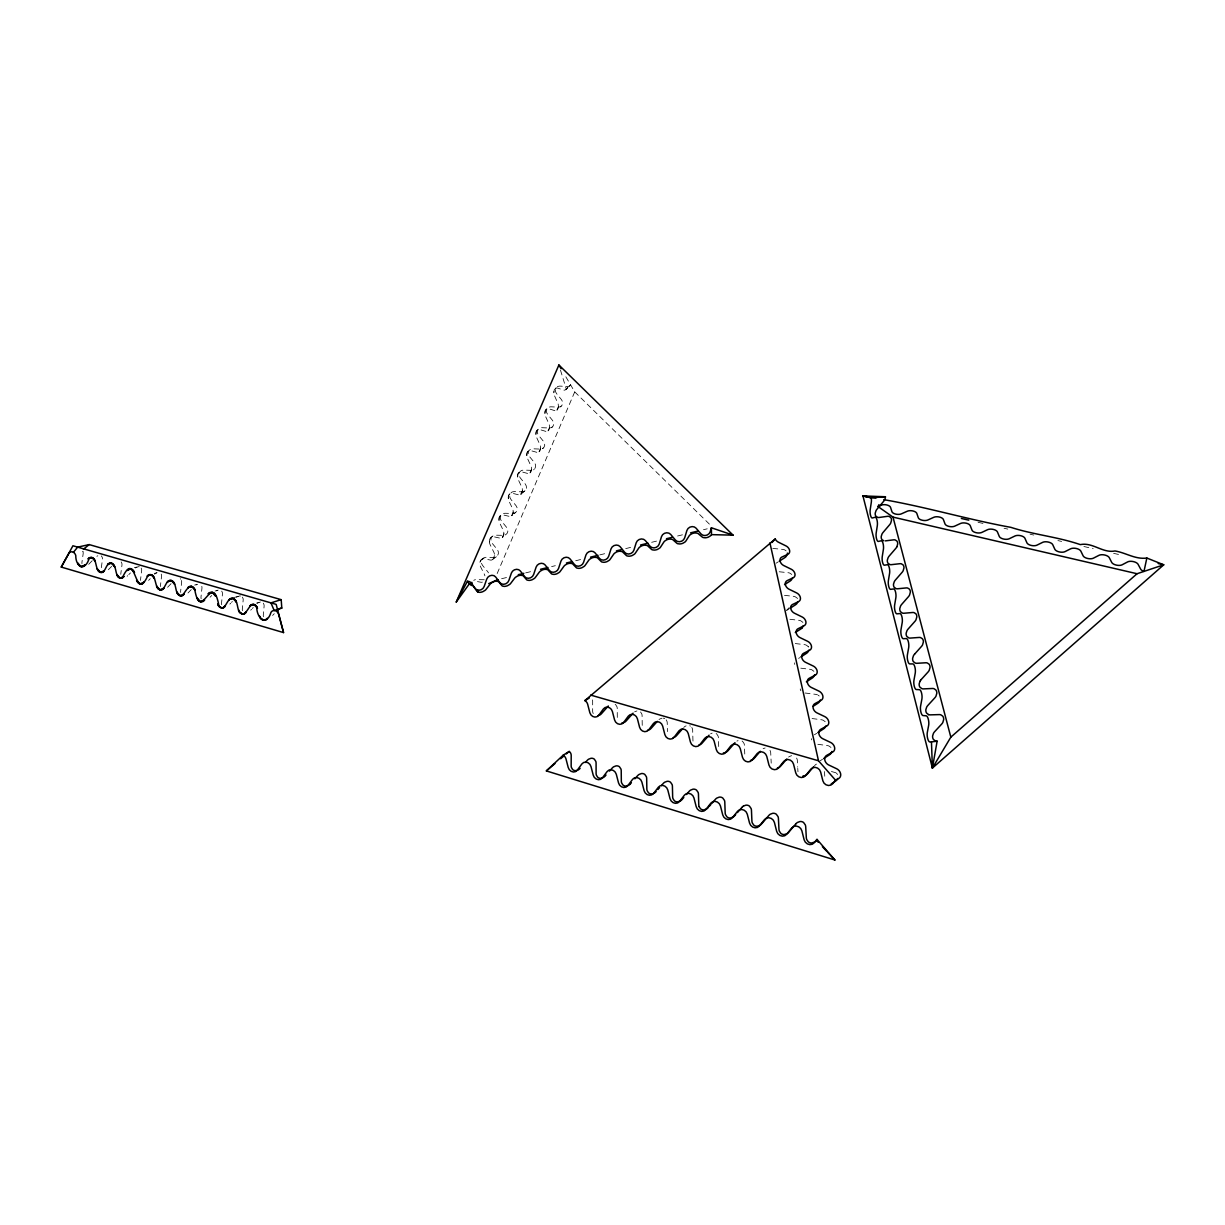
<?xml version="1.0" encoding="UTF-8"?>
<svg xmlns="http://www.w3.org/2000/svg" width="1225" height="1225" viewBox="0 0 1225 1225"><rect width="100%" height="100%" fill="white"/><g stroke="black" fill="none" stroke-linecap="round" stroke-linejoin="round"><path stroke-width="0.75" stroke-dasharray="5 3.75" d="M496.355 556.747L493.323 558.952A4.242 2.818 -84.2 0 0 494.487 555.951L494.349 553.715A6.401 4.272 -84.2 0 0 493.782 552.092L490.123 544.666A6.401 4.257 -84.7 0 1 489.556 543.043L489.877 538.954L492.389 536.274M489.403 541.94L489.464 540.409A4.242 2.833 -84.7 0 1 490.812 537.545L492.282 536.718A6.401 4.257 -84.6 0 1 493.553 536.718L499.8 538.097A6.37 4.226 -85 0 0 501.056 538.081L502.725 537.04A4.211 2.802 -84.9 0 0 503.888 534.069L503.751 531.834A6.37 4.226 -84.9 0 0 503.184 530.211L499.57 522.753A6.37 4.211 -85.4 0 1 499.019 521.115L499.325 517.057L501.837 514.347M498.866 520.013L498.927 518.497A4.226 2.802 -85.3 0 1 500.259 515.664L501.714 514.868A6.37 4.226 -85.3 0 1 502.97 514.883L509.156 516.337A6.339 4.18 -85.6 0 0 510.396 516.353L512.035 515.327A4.196 2.772 -85.6 0 0 513.183 512.387L513.061 510.151A6.339 4.18 -85.5 0 0 512.509 508.528L508.926 501.04A6.339 4.18 -86 0 1 508.375 499.402L508.697 495.359L511.208 492.634M508.222 498.315L508.283 496.799A4.196 2.772 -86 0 1 509.615 493.997L511.055 493.216A6.339 4.18 -85.9 0 1 512.295 493.246L518.405 494.793A6.309 4.134 -86.2 0 0 519.63 494.823L521.268 493.828A4.18 2.741 -86.2 0 0 522.401 490.903L522.279 488.683A6.324 4.15 -86.2 0 0 521.728 487.045L518.206 479.542A6.309 4.134 -86.6 0 1 517.654 477.903L517.961 473.876L520.487 471.104M517.501 476.816L517.562 475.3A4.18 2.741 -86.6 0 1 518.879 472.528L520.303 471.778A6.309 4.134 -86.6 0 1 521.528 471.824L527.577 473.432A6.293 4.104 -86.9 0 0 528.787 473.493L530.41 472.513A4.165 2.71 -86.8 0 0 531.528 469.619L531.405 467.399A6.293 4.104 -86.8 0 0 530.869 465.776L527.378 458.242A6.293 4.088 -87.2 0 1 526.842 456.603L527.148 452.592L529.69 449.805M526.689 455.516L526.765 454A4.165 2.71 -87.2 0 1 528.052 451.259L529.46 450.524A6.293 4.104 -87.2 0 1 530.67 450.601L536.657 452.285A6.263 4.058 -87.4 0 0 537.867 452.362L539.459 451.413A4.15 2.68 -87.4 0 0 540.577 448.549L540.455 446.329A6.263 4.058 -87.4 0 0 539.919 444.706L536.473 437.141A6.263 4.058 -87.8 0 1 535.938 435.503L536.259 431.506L538.801 428.689M535.8 434.416L535.861 432.9A4.15 2.695 -87.8 0 1 537.147 430.189L538.541 429.485A6.263 4.058 -87.7 0 1 539.735 429.562L545.661 431.338A6.232 4.012 -88 0 0 546.855 431.43L548.433 430.511A4.134 2.664 -87.9 0 0 549.535 427.663L549.413 425.458A6.248 4.027 -87.9 0 0 548.892 423.819L545.493 416.24A6.232 4.012 -88.3 0 1 544.957 414.601L545.278 410.62L547.82 407.772M544.819 413.499L544.88 412.013A4.134 2.664 -88.3 0 1 546.151 409.318L547.529 408.629A6.248 4.012 -88.3 0 1 548.723 408.737L554.573 410.589A6.217 3.981 -88.5 0 0 555.752 410.681L557.314 409.793A4.119 2.634 -88.5 0 0 558.416 406.976L558.294 404.771A6.217 3.981 -88.5 0 0 557.773 403.132L554.42 395.522A6.217 3.966 -88.9 0 1 553.899 393.883L554.205 389.917L556.763 387.039M494.517 555.568L492.879 559.396M503.904 533.687L502.281 537.469L505.818 534.667M513.214 512.004L511.606 515.756L515.189 512.816M522.432 490.521L520.839 494.242L524.468 491.164L520.839 494.242M531.558 469.252L529.981 472.927L534.192 469.313M540.608 448.166L539.031 451.811L543.288 448.074M549.566 427.295L548.019 430.894L552.307 427.035M558.447 406.593L556.9 410.176L561.234 406.195M101.323 567.68L102.456 559.457A6.186 4.823 -42.5 0 0 102.425 557.88L101.69 556.303A4.104 3.2 -42.5 0 0 101.262 555.92M497.182 573.53L574.724 391.877L564.771 374.988M272.608 615.44L274.262 613.694M250.712 610.173L251.538 609.3M252.381 608.442L253.208 607.569M229.871 604.093L230.698 603.236M231.525 602.363L232.352 601.506M210.072 597.218L211.711 595.503M188.007 592.977L191.299 589.562M171.071 583.682L167.794 587.081A6.293 5.007 -42.2 0 1 166.952 587.832M148.608 580.39L150.246 578.705M128.793 574.617L130.432 572.948M108.367 569.732L111.628 566.394M92.197 560.744L88.95 564.067A6.186 4.793 -42.7 0 1 87.526 565.23L87.205 565.414M786.634 610.203L789.114 607.692M567.726 387.697L566.057 389.336L570.636 384.956A4.931 4.41 47.8 0 1 567.144 386.488L559.718 386.089A4.946 4.425 47.8 0 0 556.502 393.547L561.494 399.672A4.946 4.441 48.1 0 1 558.278 407.159L550.791 406.792A4.961 4.471 48.1 0 0 547.56 414.31L552.567 420.466A4.977 4.487 48.5 0 1 549.321 428.03L541.787 427.678A4.977 4.517 48.5 0 0 538.525 435.288L543.563 441.459A4.992 4.532 48.9 0 1 540.286 449.1L532.707 448.779A5.007 4.563 48.9 0 0 529.399 456.45L534.468 462.652A5.007 4.578 49.4 0 1 531.16 470.354L523.534 470.063A5.022 4.594 49.4 0 0 520.196 477.811L525.28 484.043A5.038 4.624 49.9 0 1 521.942 491.822L514.27 491.562A5.053 4.64 50 0 0 510.902 499.387L516.016 505.634A5.053 4.67 50.5 0 1 512.647 513.489L504.93 513.26A5.068 4.686 50.6 0 0 501.53 521.161L506.66 527.439A5.084 4.716 51.2 0 1 503.261 535.371L495.482 535.172A5.099 4.732 51.3 0 0 492.052 543.15L497.228 549.443A5.099 4.762 52 0 1 493.782 557.452L485.958 557.298A5.114 4.793 52.2 0 0 482.497 565.337L487.688 571.662A5.13 4.808 53 0 1 488.438 572.856M569.181 386.334L570.314 385.324M523.366 492.037L525.004 490.766M482.834 558.416L481.287 559.641A4.257 2.848 -84 0 0 479.909 562.52L480.016 565.169A6.431 4.303 -84 0 0 480.598 566.792L484.304 574.188A6.431 4.303 -83.5 0 1 484.87 575.811M514.117 513.612L515.725 512.402M820.229 760.756L822.48 759.301M798.608 658.392L799.711 657.687M814.411 734.77L816.662 733.331M786.649 610.448L788.808 609.07M776.099 563.209L778.227 561.846M492.634 559.565L491.638 560.024A6.401 4.257 -84.3 0 1 490.368 560.055L484.043 558.768A6.431 4.303 -83.9 0 0 482.757 558.784L480.491 560.728L479.863 564.067M710.622 733.821L712.138 733.101M816.463 764.109L816.095 764.323A7.212 6.814 -11 0 0 814.518 765.717M634.627 711.832L636.908 710.944M96.867 556.272L97.832 555.782M196.031 584.968L197.363 584.325M216.458 590.879L217.453 590.358M736.899 741.094L738.062 740.604M763.114 748.689L765.12 747.985M139.252 566.762A4.134 3.262 -42.3 0 0 138.272 566.716L135.944 567.573A6.248 4.931 -42.3 0 0 135.332 568.002M157.091 572.688L155.774 573.315A6.263 4.992 -42.2 0 0 154.595 574.234M240.544 596.008A4.226 3.445 -41.4 0 0 239.518 595.962L237.114 596.851A6.37 5.206 -41.5 0 0 236.486 597.279M260.389 602.011L257.97 602.884A6.401 5.268 -41.3 0 0 257.357 603.328M686.107 725.843L685.005 726.41A6.967 6.477 -26.6 0 0 683.734 727.451M136.909 567.083L134.367 567.65M156.739 572.81L154.243 573.407M197.011 584.447L194.591 585.075M238.109 596.33L232.306 598.045M258.965 602.363L256.469 603.129M482.39 582.105L482.129 582.181A6.431 4.303 -83.6 0 1 480.843 582.227L474.442 581.033M215.079 591.017L218.157 590.128M501.607 578.721L507.165 577.373M525.678 572.871L531.237 571.524M551.618 566.578L555.323 565.69M575.704 560.744L581.263 559.381M599.791 554.894L607.187 553.087M625.715 548.601L633.126 546.794M651.654 542.308L657.212 540.945M677.593 535.999L683.152 534.651M703.518 529.705L707.223 528.817M661.975 718.187L659.678 719.075A6.937 6.401 -28.6 0 0 659.004 719.565M791.641 755.657L789.268 756.575A7.151 6.753 -14.9 0 0 788.594 757.065M484.227 579.747L476.341 579.624A5.145 4.839 53.2 0 0 473.738 580.359M772.791 548.402L782.714 549.397A6.783 6.018 -16.1 0 1 784.612 549.857L786.465 551.128M779.222 571.769L787.981 572.688A6.829 6.094 -15.7 0 1 789.895 573.162L791.763 574.448M784.505 595.35L793.341 596.315A6.875 6.186 -15.3 0 1 795.255 596.789L797.153 598.106A4.578 4.119 -15.2 0 1 797.597 598.719M789.865 619.283L798.761 620.279A6.937 6.278 -14.8 0 1 800.706 620.784L802.605 622.116A4.609 4.18 -14.7 0 1 803.232 623.066M795.285 643.554L804.258 644.61A6.982 6.37 -14.2 0 1 806.218 645.116L808.148 646.478M800.798 668.176L809.847 669.279A7.028 6.462 -13.6 0 1 811.823 669.799L813.768 671.193A4.686 4.303 -13.5 0 1 814.395 672.173M805.085 693.013L815.513 694.33A7.09 6.569 -12.8 0 1 817.519 694.851M812.068 718.539L821.271 719.733A7.136 6.661 -11.8 0 1 823.277 720.285L825.252 721.739M817.825 744.295L827.105 745.535A7.197 6.768 -10.6 0 1 829.141 746.102L831.132 747.572M831.423 771.505L836.001 772.822M978.071 522.294L985.497 523.994M1004.071 528.251L1007.777 529.093M1030.057 534.192L1033.777 535.049M1057.91 540.577L1061.631 541.419M1083.911 546.518L1093.19 548.647M1113.617 553.332L1121.043 555.032M818.239 695.233L819.203 695.984M836.507 773.22L837.563 774.491M574.724 391.877L710.178 524.897M640.568 712.001L641.778 713.899A6.891 6.324 -30.5 0 1 642.099 715.768L642.237 725.491A6.921 6.37 -29.9 0 0 642.543 727.374M121.168 561.923L121.918 563.531A6.217 4.869 -42.4 0 1 121.949 565.108L120.862 573.392A6.232 4.915 -42.5 0 0 120.816 574.357M263.329 603.19L263.988 604.629A6.401 5.268 -41.3 0 1 264.095 606.283L263.314 614.965A6.431 5.298 -41.3 0 0 263.406 616.634L263.498 616.956M242.412 597.142L243.071 598.566A6.37 5.206 -41.5 0 1 243.163 600.219L242.336 608.84A6.401 5.252 -41.5 0 0 242.427 610.509L242.611 611.122M666.186 719.825L666.905 721.173A6.921 6.385 -28.8 0 1 667.242 723.056L667.426 731.616M221.725 591.154L222.368 592.578A6.355 5.145 -41.7 0 1 222.445 594.232L221.572 602.777A6.37 5.191 -41.7 0 0 221.648 604.43L221.725 604.737M691.819 727.482L692.324 728.523A6.967 6.462 -26.8 0 1 692.676 730.422L692.937 740.283A6.998 6.523 -25.8 0 0 693.013 741.064M141.181 568.094L141.61 569.227A6.248 4.931 -42.3 0 1 141.641 570.819L140.599 579.149A6.263 4.961 -42.4 0 0 140.584 580.436M796.587 758.061L796.939 758.78A7.151 6.738 -15.3 0 1 797.353 760.756L797.689 767.095M769.989 750.374L770.326 751.093A7.105 6.676 -18.7 0 1 770.724 753.038L771.214 763.129M593.222 713.562L592.946 712.873A6.845 6.232 -32.9 0 1 592.655 711.021L592.655 701.45A6.814 6.171 -33.3 0 0 592.364 699.613L592.242 699.261A5.114 4.64 -33.2 0 0 591.644 698.235M161.21 574.096L161.486 574.969A6.263 4.977 -42.2 0 1 161.532 576.577L160.536 584.968A6.293 5.022 -42.2 0 0 160.582 586.576M560.483 370.164L566.287 389.06A4.655 2.955 -89 0 1 564.817 390.071L564.572 390.132A6.202 3.935 -89 0 1 563.408 390.009L557.62 388.095A6.217 3.981 -88.8 0 0 556.441 387.973L555.078 388.647A4.119 2.634 -88.9 0 0 553.822 391.296L553.761 392.796M82.978 551.725L83.132 552.307A6.171 4.762 -42.6 0 1 83.147 553.868L81.983 562.03A6.186 4.808 -42.7 0 0 81.983 563.607M201.788 586.346L201.865 586.653A6.324 5.084 -41.9 0 1 201.941 588.291L201.023 596.774A6.339 5.13 -41.9 0 0 201.084 598.428L201.16 598.734M181.499 580.482L181.576 580.788A6.293 5.038 -42 0 1 181.637 582.396L180.672 590.848A6.324 5.068 -42.1 0 0 180.733 592.471M824.471 771.566L824.762 776.221M797.766 768.381L797.904 770.923A7.197 6.799 -13.1 0 0 797.996 771.735M615.164 704.36A4.563 4.165 -31.8 0 1 615.746 704.819L616.941 706.718A6.845 6.248 -32 0 1 617.232 708.571L617.308 718.218A6.875 6.309 -31.5 0 0 617.492 719.718M663.184 718.141A4.609 4.257 -28.6 0 1 664.731 718.585M689.736 725.751A4.64 4.303 -26.6 0 1 690.441 726.119M716.12 733.53A4.67 4.349 -24.2 0 1 716.747 734.005L718.034 735.965A7.013 6.538 -24.5 0 1 718.386 737.879L718.738 747.817A7.044 6.584 -23.2 0 0 718.799 748.597M742.09 741.033A4.701 4.395 -21.5 0 1 742.718 741.508L744.034 743.483A7.059 6.6 -21.8 0 1 744.402 745.413L744.815 755.427A7.09 6.661 -20.3 0 0 744.968 756.606M811.547 739.885A4.762 4.456 -12.1 0 1 811.578 738.675M800.92 690.762A4.686 4.333 -13.9 0 1 800.231 688.94M794.749 664.409A4.655 4.272 -14.5 0 1 794.719 662.863M808.148 646.478A4.64 4.242 -14.1 0 1 808.592 647.091M180.32 578.751A4.165 3.338 -42 0 1 180.764 579.149M127.706 575.719A6.232 4.9 -42.5 0 1 127.14 576.209M82.795 551.296A4.563 3.537 -42.6 0 1 82.978 551.725"/><path stroke-width="1.5" d="M883.807 499.647C926.452 507.073 968.133 519.584 1010.916 527.362C1033.67 534.743 1057.497 536.764 1080.327 544.62C1092.685 542.001 1102.668 553.424 1114.995 550.974C1125.852 552.705 1135.407 559.657 1146.845 558.033L1163.75 564.802L932.393 768.09L937.125 741.263A7.304 5.865 -77.5 0 1 935.395 740.972L933.419 739.425A4.839 3.874 -77.7 0 1 932.638 735.842L933.435 733.377A7.319 5.865 -77.7 0 1 934.644 731.677L941.627 724.128A7.289 5.834 -76.7 0 0 942.837 722.428L943.679 719.504A4.839 3.874 -76.7 0 0 942.622 716.058L940.861 714.849A7.304 5.849 -76.8 0 0 939.146 714.604L930.296 714.864A7.243 5.773 -76.1 0 1 928.596 714.619M1146.845 558.033L1143.982 571.417A6.002 2.818 10.7 0 1 1140.628 569.074L1138.086 564.312A5.972 2.802 10.5 0 0 1133.462 561.617A5.972 2.802 10.5 0 0 1127.643 561.907L1122.115 564.802A5.941 2.802 10.3 0 1 1116.297 565.093A5.941 2.802 10.3 0 1 1111.703 562.397L1109.299 557.697A5.911 2.787 10 0 0 1104.766 555.032A5.911 2.787 10 0 0 1098.978 555.323L1093.404 558.171A5.88 2.787 9.8 0 1 1087.601 558.462A5.88 2.787 9.8 0 1 1083.114 555.798L1080.848 551.143A5.849 2.756 9.6 0 0 1076.408 548.509A5.849 2.756 9.6 0 0 1070.65 548.8L1065.03 551.618A5.819 2.756 9.3 0 1 1059.257 551.908A5.819 2.756 9.3 0 1 1054.848 549.275L1052.734 544.681A5.788 2.741 9.1 0 0 1048.386 542.078A5.788 2.741 9.1 0 0 1042.643 542.353L1036.978 545.14A5.773 2.741 8.9 0 1 1031.22 545.431A5.773 2.741 8.9 0 1 1026.918 542.813L1024.927 538.28A5.742 2.726 8.6 0 0 1020.67 535.708A5.742 2.726 8.6 0 0 1014.958 535.999L1009.247 538.74A5.712 2.726 8.4 0 1 1003.52 539.015A5.712 2.726 8.4 0 1 999.294 536.443L997.441 531.956A5.681 2.695 8.2 0 0 993.276 529.414A5.681 2.695 8.2 0 0 987.58 529.69L981.822 532.416A5.666 2.695 7.9 0 1 976.126 532.691A5.666 2.695 7.9 0 1 971.992 530.134L970.261 525.709A5.635 2.68 7.7 0 0 966.188 523.197A5.635 2.68 7.7 0 0 960.522 523.473L954.719 526.153A5.62 2.68 7.5 0 1 949.038 526.428A5.62 2.68 7.5 0 1 945.011 523.902L943.388 519.538A5.589 2.664 7.2 0 0 939.407 517.042A5.589 2.664 7.2 0 0 933.756 517.317L927.922 519.967A5.558 2.649 7 0 1 922.257 520.242A5.558 2.649 7 0 1 918.306 517.746L916.821 513.413A5.528 2.634 6.8 0 0 912.916 510.963A5.528 2.634 6.8 0 0 907.296 511.223L901.416 513.842A5.513 2.634 6.5 0 1 895.781 514.117A5.513 2.634 6.5 0 1 891.923 511.652L890.544 507.38A5.497 2.618 6.3 0 0 886.732 504.945A5.497 2.618 6.3 0 0 881.127 505.205L878.034 506.568L893.01 517.118L1137.06 573.729L1163.75 564.802L1158.176 563.531M456.251 602.057L558.891 365.004L733.086 535.157L711.388 527.776L710.24 531.665A5.283 4.64 -20.8 0 1 700.991 533.916L696.122 528.22A5.268 4.624 -21.6 0 0 686.919 530.456L684.668 537.867A5.268 4.624 -22.4 0 1 675.465 540.103L670.672 534.406A5.252 4.609 -23.1 0 0 661.5 536.627L659.234 544.038A5.252 4.609 -23.9 0 1 650.062 546.258L645.33 540.562A5.237 4.578 -24.7 0 0 636.204 542.782L633.892 550.178A5.237 4.578 -25.5 0 1 624.765 552.398L620.11 546.687A5.222 4.563 -26.2 0 0 611.015 548.892L608.672 556.288A5.222 4.563 -27 0 1 599.576 558.493L594.998 552.797A5.222 4.548 -27.7 0 0 585.948 554.986L583.559 562.382A5.206 4.548 -28.5 0 1 574.51 564.572L569.993 558.876A5.206 4.532 -29.2 0 0 560.973 561.065L558.554 568.446A5.206 4.532 -29.9 0 1 549.535 570.636L545.094 564.924A5.191 4.502 -30.5 0 0 536.121 567.098L533.656 574.479A5.191 4.502 -31.3 0 1 524.683 576.653L520.303 570.942A5.191 4.487 -31.9 0 0 511.361 573.116L508.865 580.482A5.176 4.487 -32.6 0 1 499.938 582.656L495.62 576.944A5.176 4.471 -33.2 0 0 486.723 579.103L484.181 586.469A5.176 4.456 -33.9 0 1 475.3 588.628L471.043 582.916A5.16 4.441 -34.4 0 0 467.445 581.278L456.251 602.057L469.267 583.927L467.445 581.278M832.005 751.4L830.841 753.589A7.182 6.753 -10.8 0 1 829.233 754.952L823.598 758.581M820.306 699.996L819.158 702.124A7.074 6.554 -12.9 0 1 817.58 703.456L813.14 706.32M814.594 674.853L813.446 676.95A7.028 6.462 -13.7 0 1 811.884 678.282L806.372 681.82M808.959 650.077L807.826 652.159A6.982 6.355 -14.3 0 1 806.264 653.476L800.798 656.983M803.416 625.669L802.283 627.721M797.95 601.613L796.817 603.649A6.875 6.171 -15.3 0 1 795.285 604.936L789.895 608.381M792.56 577.909L791.427 579.9A6.829 6.094 -15.8 0 1 789.911 581.186L784.551 584.616M826.002 725.889L824.946 727.65A7.136 6.646 -11.9 0 1 823.368 729.013L817.779 732.611M837.701 778.487L835.205 781.29M878.034 506.568L878.953 504.654M896.884 546.748L897.68 543.992A4.594 3.491 -69.1 0 0 896.731 540.899L895.107 539.934A6.937 5.252 -69.2 0 0 893.515 539.857L885.323 540.883M919.99 681.284L919.209 683.718A4.762 3.767 -74.9 0 0 919.96 687.21L921.904 688.649A7.197 5.696 -74.8 0 0 923.573 688.879L932.317 688.496A7.243 5.757 -75.5 0 1 934.032 688.71L935.762 689.889A4.793 3.813 -75.3 0 1 936.819 693.289L935.977 696.183A7.228 5.757 -75.3 0 1 934.767 697.882L927.861 705.432A7.258 5.788 -76.3 0 0 926.667 707.116L925.87 709.581A4.808 3.828 -76.3 0 0 926.636 713.118L928.596 714.619M834.945 781.458L838.865 778.35A5.834 4.502 49.9 0 0 840.58 773.587A5.834 4.502 49.9 0 0 836.675 768.764L828.713 764.982A5.803 4.487 49.3 0 1 824.838 760.174A5.803 4.487 49.3 0 1 826.569 755.457L832.847 751.951A5.773 4.441 48.8 0 0 834.562 747.281A5.773 4.441 48.8 0 0 830.703 742.503L822.802 738.736A5.742 4.425 48.3 0 1 818.943 733.974A5.742 4.425 48.3 0 1 820.689 729.35L826.936 725.935A5.712 4.395 47.9 0 0 828.651 721.357A5.712 4.395 47.9 0 0 824.823 716.64L816.968 712.889A5.696 4.364 47.3 0 1 813.155 708.173A5.696 4.364 47.3 0 1 814.885 703.64L821.102 700.317A5.666 4.333 46.9 0 0 822.817 695.831A5.666 4.333 46.9 0 0 819.02 691.16L811.226 687.409A5.65 4.303 46.4 0 1 807.443 682.754A5.65 4.303 46.4 0 1 809.174 678.298L815.36 675.082A5.62 4.272 46 0 0 817.075 670.672A5.62 4.272 46 0 0 813.308 666.063L805.56 662.327A5.589 4.257 45.5 0 1 801.808 657.718A5.589 4.257 45.5 0 1 803.539 653.338L809.694 650.215A5.558 4.226 45.1 0 0 811.409 645.897A5.558 4.226 45.1 0 0 807.673 641.318L799.986 637.597A5.543 4.196 44.7 0 1 796.265 633.034A5.543 4.196 44.7 0 1 797.996 628.747L804.121 625.715A5.513 4.165 44.3 0 0 805.836 621.473A5.513 4.165 44.3 0 0 802.13 616.956L794.489 613.235A5.497 4.15 43.8 0 1 790.799 608.718A5.497 4.15 43.8 0 1 792.529 604.507L798.623 601.567A5.467 4.104 43.5 0 0 800.338 597.402A5.467 4.104 43.5 0 0 796.663 592.931L789.068 589.225A5.451 4.088 43.1 0 1 785.409 584.754A5.451 4.088 43.1 0 1 787.139 580.635L793.218 577.771A5.421 4.058 42.8 0 0 794.918 573.683A5.421 4.058 42.8 0 0 791.273 569.242L783.74 565.552A5.405 4.027 42.3 0 1 780.111 561.142A5.405 4.027 42.3 0 1 781.826 557.084L787.874 554.297A5.375 3.997 42 0 0 789.574 550.285A5.375 3.997 42 0 0 785.96 545.906L778.472 542.216A5.359 3.981 41.6 0 1 775.241 538.939L584.846 700.593A5.451 4.839 60.9 0 1 587.678 704.314L589.837 712.674A5.467 4.854 60.2 0 0 598.749 715.278L603.435 708.892A5.482 4.885 59.6 0 1 612.393 711.495L614.567 719.902A5.497 4.915 58.8 0 0 623.571 722.536L628.333 716.12A5.513 4.946 58.2 0 1 637.398 718.753L639.572 727.221A5.528 4.961 57.4 0 0 648.683 729.87L653.507 723.439A5.558 4.992 56.7 0 1 662.679 726.103L664.869 734.617A5.574 5.007 55.8 0 0 674.072 737.297L678.972 730.85A5.589 5.038 55.1 0 1 688.251 733.545L690.441 742.09A5.62 5.068 54.2 0 0 699.751 744.815L704.743 738.338A5.635 5.099 53.4 0 1 714.114 741.064L716.319 749.654A5.65 5.114 52.4 0 0 725.736 752.41L726.563 751.92A7.028 6.584 -23.5 0 0 728.125 750.558L734.969 742.672M61.25 567.068L72.933 545.768L276.176 604.384L283.542 632.59L61.25 567.068L68.799 553.532A4.839 3.797 74.5 0 1 72.535 551.908A4.839 3.797 74.5 0 1 75.766 555.553C75.659 567.742 85.689 571.447 89.257 557.896C97.495 555.583 94.493 568.461 99.409 571.861C106.299 575.49 105.212 560.912 111.965 563.393C117.83 566.394 113.91 579.103 122.24 578.001C136.618 546.779 134.337 605.272 147.949 575.428C156.096 571.753 154.457 585.183 158.301 588.888C165.298 593.788 164.701 579.134 171.286 580.543C178.069 583.008 173.506 596.315 182.081 595.702C185.343 592.532 189.768 581.14 194.698 589.256C200.915 624.934 212.277 568.109 219.015 606.344C226.043 612.622 226.196 597.509 232.704 598.367C239.947 600.526 235.123 613.541 243.453 613.97C248.292 612.255 250.712 599.147 256.791 606.773C256.285 617.722 266.468 627.185 271.016 612.301A5.084 4.211 71.3 0 1 275.212 610.678A5.084 4.211 71.3 0 1 278.718 614.537L283.542 632.59M795.821 823.904A7.319 7.044 -13 0 1 797.429 822.48L799.864 821.562A4.839 4.655 -13.2 0 1 803.569 822.496L805.284 824.869A7.319 7.028 -13.6 0 1 805.713 826.906L806.31 837.517A7.35 7.09 -10.3 0 0 806.739 839.569L808.148 841.682A4.869 4.701 -10.7 0 0 811.777 842.984L814.656 841.988A7.35 7.074 -10.9 0 0 816.279 840.549L816.998 839.385L834.899 859.996L546.35 770.908L563.148 755.197L569.196 751.446A5.222 4.762 -37.7 0 1 570.789 753.482L570.927 753.834A6.937 6.339 -37.8 0 1 571.202 755.733L571.156 765.61A6.967 6.401 -37.6 0 0 571.432 767.524L572.611 769.484A4.609 4.242 -37.8 0 0 575.857 770.647L577.465 770.28M883.746 540.792L881.939 539.582A4.563 3.445 -68.9 0 1 881.25 536.382L882 534.039A6.906 5.206 -68.9 0 1 883.118 532.385L889.58 524.79A6.891 5.176 -68.3 0 0 890.697 523.121L891.494 520.365A4.563 3.43 -68.3 0 0 890.544 517.333L888.937 516.399A6.891 5.176 -68.4 0 0 887.375 516.337L879.259 517.455A6.86 5.114 -68.1 0 1 877.713 517.394L875.921 516.215A4.532 3.384 -68.2 0 1 875.247 513.061L875.998 510.733A6.86 5.114 -68.2 0 1 877.1 509.079L883.501 501.484A5.742 4.272 -67.6 0 0 885.461 496.737L862.951 495.941L932.393 768.09L950.83 737.144L1137.06 573.729M73.423 552.291L77.665 547.131L89.18 544.589L281.199 599.668L281.796 608.075L274.186 610.525L270.939 602.868L281.199 599.668M816.998 839.385L814.15 842.846A5.957 5.329 44.6 0 1 804.136 839.783L801.885 830.856A5.941 5.313 45.6 0 0 791.917 827.824L786.572 834.393A5.911 5.283 46.4 0 1 776.681 831.362L774.43 822.496A5.88 5.268 47.4 0 0 764.584 819.494L759.316 826.048A5.865 5.237 48.2 0 1 749.547 823.047L747.296 814.227A5.834 5.222 49.1 0 0 737.572 811.256L732.382 817.795A5.803 5.191 49.9 0 1 722.719 814.839L720.484 806.05A5.788 5.16 50.8 0 0 710.868 803.125L705.753 809.633A5.757 5.13 51.6 0 1 696.213 806.708L693.978 797.98A5.742 5.114 52.5 0 0 684.484 795.086L679.446 801.579A5.727 5.084 53.2 0 1 670.029 798.685L667.793 790.002A5.696 5.068 54 0 0 658.407 787.154L653.446 793.616L651.777 793.923A4.686 4.395 -33.7 0 1 648.408 792.713L647.168 790.707A7.074 6.63 -33.4 0 1 646.831 788.747L646.678 778.641A7.044 6.569 -34 0 0 646.356 776.696L644.825 774.445A4.67 4.349 -33.7 0 0 641.364 773.572L639.037 774.476A7.044 6.584 -33.8 0 0 637.459 775.838L634.856 778.809M795.821 823.904L788.793 832.158A7.289 7.013 -16.7 0 1 787.185 833.582L784.306 834.547A4.839 4.655 -16.6 0 1 780.738 833.276L779.36 831.178A7.304 7.013 -16.1 0 1 778.947 829.141L778.426 818.637A7.258 6.952 -18.9 0 0 778.028 816.6L776.328 814.257A4.808 4.609 -18.5 0 0 772.669 813.323L770.249 814.242A7.258 6.967 -18.4 0 0 768.657 815.666L761.628 823.843M813.66 766.728L807.627 773.756A7.182 6.783 -13.6 0 1 806.05 775.165L804.075 775.992M735.674 814.625L734.786 815.636A7.197 6.86 -25.7 0 1 733.193 817.044L730.36 818.009A4.762 4.548 -25.7 0 1 726.869 816.769L725.552 814.702A7.197 6.86 -25.3 0 1 725.169 812.696L724.802 802.36A7.166 6.799 -26.9 0 0 724.434 800.354L722.796 798.057A4.747 4.502 -26.5 0 0 719.228 797.138L716.855 798.057A7.166 6.814 -26.6 0 0 715.262 799.45L711.756 803.493M737.419 812.588L741.799 807.505M786.833 758.949L780.815 765.931A7.136 6.722 -17.3 0 1 779.238 767.325L777.278 768.152M709.137 806.525L710.883 804.503M760.327 751.262L754.324 758.198A7.074 6.661 -20.6 0 1 752.747 759.577L750.389 760.495M682.049 799.512L683.795 797.506M686.398 794.504L689.017 791.488A7.12 6.738 -29.5 0 1 690.609 790.11L692.967 789.191A4.716 4.456 -29.5 0 1 696.504 790.094L698.112 792.376A7.12 6.722 -29.8 0 1 698.464 794.367L698.755 804.626A7.151 6.783 -28.6 0 0 699.107 806.617M657.871 789.589L659.601 787.598M661.347 785.608L663.093 783.617A7.09 6.661 -31.9 0 1 664.67 782.239L667.028 781.336A4.686 4.41 -31.8 0 1 670.519 782.224L672.081 784.49A7.09 6.646 -32.1 0 1 672.418 786.45L672.647 796.633A7.12 6.707 -31.3 0 0 672.984 798.623L674.255 800.645A4.716 4.441 -31.6 0 0 677.67 801.87L680.457 800.905M709.061 735.168L702.231 742.993A6.998 6.508 -26.1 0 1 700.669 744.356L698.74 745.183M834.761 781.673L831.178 783.923M630.507 783.755L631.38 782.76M682.601 728.722L676.629 735.521A6.952 6.431 -28.2 0 1 675.067 736.883L673.153 737.695M657.274 721.387L651.317 728.14A6.906 6.37 -30.1 0 1 649.755 729.487L647.458 730.376M605.181 776.007L606.038 775.027M609.514 771.092L612.117 768.152A7.013 6.508 -35.3 0 1 613.679 766.789L616.007 765.901A4.64 4.303 -35.3 0 1 619.421 766.758L620.922 768.994A7.013 6.493 -35.5 0 1 621.228 770.923L621.32 780.953A7.044 6.554 -35.1 0 0 621.626 782.897L622.851 784.888A4.655 4.333 -35.3 0 0 626.174 786.082L628.93 785.118M585.336 762.501L587.066 760.557A6.982 6.416 -36.6 0 1 588.628 759.194L590.925 758.306A4.624 4.242 -36.5 0 1 594.309 759.148L595.794 761.368A6.967 6.416 -36.8 0 1 596.085 763.282L596.1 773.235A6.998 6.477 -36.4 0 0 596.391 775.165L597.586 777.14A4.64 4.287 -36.7 0 0 600.878 778.319L603.236 777.584M633.08 713.164L626.281 720.836A6.875 6.293 -31.7 0 1 624.735 722.168L622.453 723.056A4.578 4.196 -31.7 0 1 621.642 723.118M608.32 705.983L601.536 713.608A6.845 6.217 -33 0 1 599.99 714.941L597.723 715.813M914.6 654.135L921.368 646.555A7.12 5.589 -72.9 0 0 922.548 644.871L923.374 642.022A4.716 3.706 -72.9 0 0 922.364 638.73L920.664 637.628A7.136 5.589 -73 0 0 918.995 637.459L910.451 638.072A7.09 5.528 -72.5 0 1 908.797 637.903L906.913 636.525A4.686 3.66 -72.6 0 1 906.178 633.141L906.959 630.737A7.09 5.528 -72.6 0 1 908.108 629.053L914.83 621.473A7.074 5.497 -71.8 0 0 915.994 619.789L916.805 616.956A4.686 3.644 -71.8 0 0 915.81 613.725L914.126 612.668A7.074 5.513 -71.9 0 0 912.487 612.515L904.019 613.235A7.028 5.436 -71.5 0 1 902.396 613.082L900.528 611.75A4.655 3.598 -71.6 0 1 899.808 608.412L900.574 606.023A7.044 5.451 -71.6 0 1 901.722 604.354L908.368 596.774A7.028 5.421 -70.8 0 0 909.532 595.09L910.328 592.272A4.655 3.598 -70.8 0 0 909.348 589.087L907.694 588.061A7.028 5.421 -70.9 0 0 906.071 587.939L897.695 588.766A6.982 5.359 -70.5 0 1 896.088 588.628L894.235 587.342A4.624 3.552 -70.6 0 1 893.53 584.049L894.296 581.676A6.998 5.359 -70.6 0 1 895.429 580.007L902.013 572.427A6.982 5.329 -69.9 0 0 903.162 570.743L903.958 567.956A4.624 3.537 -69.9 0 0 902.993 564.817L901.355 563.822A6.982 5.344 -70 0 0 899.747 563.714L891.463 564.648A6.937 5.268 -69.6 0 1 889.871 564.541L888.048 563.286A4.594 3.491 -69.7 0 1 887.359 560.039L888.11 557.697A6.952 5.283 -69.7 0 1 889.228 556.012L895.751 548.433A6.937 5.252 -69.1 0 0 896.884 546.748M921.185 679.584L928.029 672.02A7.182 5.666 -74 0 0 929.208 670.335L930.035 667.457A4.762 3.767 -74.1 0 0 929.009 664.118L927.294 662.985A7.182 5.681 -74.2 0 0 925.61 662.786L916.958 663.292A7.136 5.604 -73.6 0 1 915.305 663.077L913.391 661.668A4.732 3.706 -73.7 0 1 912.656 658.238L913.421 655.819A7.136 5.62 -73.7 0 1 914.6 654.135M771.949 542.537L775.241 538.939M546.35 770.908L554.925 763.619M560.637 758.75L563.485 756.315M566.348 753.88L569.196 751.446M83.438 549.213L89.18 544.589M795.301 632.513L800.737 629.038A6.921 6.263 -14.9 0 0 802.283 627.721M779.284 561.173L784.612 557.773A6.783 6.002 -16.1 0 0 786.113 556.502L787.231 554.527A4.517 3.997 -16 0 0 787.353 553.072M743.391 806.111L745.795 805.192A4.777 4.563 -22.9 0 1 749.409 806.096L751.063 808.439A7.212 6.875 -23.3 0 1 751.461 810.445L751.905 820.873A7.243 6.937 -21.2 0 0 752.288 822.894L753.651 824.976A4.793 4.594 -21.6 0 0 757.173 826.247L760.021 825.267A7.243 6.937 -21.7 0 0 761.353 824.165M578.215 769.913L578.567 769.713A6.967 6.385 -37.7 0 0 580.129 768.351M472.008 582.411A5.145 4.839 53.2 0 0 471.625 584.003A6.845 6.447 52.9 0 1 472.375 584.876L476.525 590.557L477.627 589.929M488.683 583.651L497.901 579.624M584.846 700.593L589.194 698.128M518.282 574.678L523.841 573.331M540.501 569.288L547.912 567.481M566.44 562.979L571.998 561.632M590.527 557.145L597.938 555.338M616.451 550.852L622.009 549.489M640.537 545.003L647.948 543.196M666.477 538.709L672.035 537.362M690.548 532.86L697.959 531.053M875.998 497.993L862.951 495.941L871.22 497.794A5.405 1.746 86 0 1 871.297 502.403L870.209 509.6A5.421 1.746 85.8 0 0 870.531 515.342A5.421 1.746 85.8 0 0 872.368 517.976L875.125 517.256A5.451 1.761 85.7 0 1 876.978 519.936A5.451 1.761 85.7 0 1 877.299 525.739L876.197 532.906A5.467 1.776 85.6 0 0 876.518 538.694A5.467 1.776 85.6 0 0 878.371 541.419L881.173 540.807A5.482 1.792 85.4 0 1 883.072 543.578A5.482 1.792 85.4 0 1 883.393 549.413L882.26 556.579A5.497 1.807 85.3 0 0 882.582 562.397A5.497 1.807 85.3 0 0 884.465 565.2L887.329 564.71A5.528 1.822 85.2 0 1 889.243 567.558A5.528 1.822 85.2 0 1 889.564 573.438L888.401 580.573A5.543 1.822 85 0 0 888.737 586.438A5.543 1.822 85 0 0 890.652 589.347L893.561 588.965A5.574 1.837 84.9 0 1 895.521 591.905A5.574 1.837 84.9 0 1 895.842 597.815L894.648 604.936A5.589 1.853 84.7 0 0 894.985 610.831A5.589 1.853 84.7 0 0 896.93 613.832L899.9 613.572A5.62 1.868 84.5 0 1 901.876 616.604A5.62 1.868 84.5 0 1 902.213 622.56L900.987 629.665A5.635 1.883 84.4 0 0 901.324 635.607A5.635 1.883 84.4 0 0 903.3 638.7L906.316 638.562A5.666 1.899 84.2 0 1 908.338 641.686A5.666 1.899 84.2 0 1 908.674 647.673L907.419 654.763A5.681 1.899 84.1 0 0 907.756 660.734A5.681 1.899 84.1 0 0 909.777 663.919L912.855 663.919A5.712 1.929 83.9 0 1 914.907 667.15A5.712 1.929 83.9 0 1 915.228 673.183L913.957 680.243A5.727 1.929 83.7 0 0 914.279 686.26A5.727 1.929 83.7 0 0 916.346 689.537L919.47 689.675A5.773 1.945 83.6 0 1 921.552 692.998A5.773 1.945 83.6 0 1 921.889 699.077L920.588 706.105A5.788 1.96 83.4 0 0 920.924 712.169A5.788 1.96 83.4 0 0 923.007 715.553L926.192 715.813A5.819 1.975 83.2 0 1 928.32 719.259A5.819 1.975 83.2 0 1 928.657 725.353L927.325 732.366A5.834 1.991 83 0 0 927.647 738.461A5.834 1.991 83 0 0 929.775 741.967L937.37 741.247M871.22 497.794L885.399 496.737M594.753 557.283L596.82 557.528A6.538 2.894 -17.5 0 1 597.723 558.079L601.123 561.479A6.569 2.925 -17.2 0 0 602.042 562.045L603.787 562.306A4.349 1.945 -17.3 0 0 607.125 561.571L609.238 560.3A6.569 2.925 -17.3 0 0 610.173 559.289L613.664 554.221A6.569 2.909 -17 0 1 614.598 553.21L616.343 552.107A4.349 1.929 -17.1 0 1 619.666 551.235L621.764 551.48A6.554 2.909 -17.1 0 1 622.698 552.031L626.22 555.4A6.584 2.925 -16.8 0 0 627.169 555.966L628.946 556.211A4.364 1.945 -16.9 0 0 632.299 555.476L634.397 554.205A6.584 2.925 -16.9 0 0 635.316 553.195L638.715 548.142A6.584 2.925 -16.6 0 1 639.618 547.146L641.364 546.044A4.349 1.929 -16.6 0 1 644.702 545.156L646.815 545.401A6.584 2.925 -16.7 0 1 647.78 545.937L651.44 549.305A6.6 2.94 -16.4 0 0 652.404 549.857L654.211 550.102A4.379 1.945 -16.4 0 0 657.58 549.367L659.663 548.096A6.6 2.94 -16.5 0 0 660.566 547.085L663.858 542.047A6.6 2.94 -16.2 0 1 664.746 541.052L666.477 539.949A4.364 1.945 -16.2 0 1 669.83 539.061L671.989 539.291A6.6 2.94 -16.2 0 1 672.969 539.827L676.751 543.165A6.63 2.955 -16 0 0 677.747 543.716L679.584 543.961A4.395 1.96 -16 0 0 682.968 543.211L685.051 541.955A6.615 2.955 -16 0 0 685.939 540.945L689.124 535.922A6.615 2.94 -15.8 0 1 689.997 534.927L691.712 533.824A4.379 1.945 -15.8 0 1 695.08 532.936L697.255 533.166A6.615 2.94 -15.8 0 1 698.265 533.702L702.185 537.009A6.646 2.971 -15.6 0 0 703.211 537.545L705.064 537.79A4.41 1.96 -15.6 0 0 708.479 537.04L710.546 535.784A6.646 2.955 -15.6 0 0 711.403 534.774M862.951 495.941L870.378 497.641M961.365 518.466L968.791 520.166M590.664 695.08L818.484 760.771L835.557 780.233L832.724 783.694A5.834 5.313 44.4 0 1 822.863 780.815L820.643 772.026A5.819 5.298 45.5 0 0 810.812 769.162L805.514 775.731A5.788 5.268 46.5 0 1 795.76 772.883L793.54 764.14A5.773 5.237 47.6 0 0 783.832 761.322L778.61 767.876A5.742 5.206 48.5 0 1 768.963 765.058L766.758 756.361A5.727 5.191 49.6 0 0 757.157 753.574L752.028 760.097A5.696 5.16 50.5 0 1 742.488 757.31L740.283 748.659A5.681 5.145 51.5 0 0 730.789 745.903L725.736 752.41L724.205 752.839A4.686 4.379 -23.5 0 1 723.378 752.9M729.702 533.87L733.086 535.157L711.495 534.636L711.388 527.776M478.041 592.058L479.649 592.349A4.318 1.899 -19.3 0 0 482.91 591.629L485.085 590.358A6.508 2.848 -19.3 0 0 486.095 589.332L490.092 584.187A6.493 2.848 -19.1 0 1 491.103 583.177L492.894 582.059A4.303 1.883 -19.1 0 1 496.156 581.201L498.116 581.477A6.493 2.848 -19.1 0 1 498.927 582.043L501.806 585.535A6.508 2.863 -18.9 0 0 502.618 586.117L504.271 586.392A4.318 1.899 -18.9 0 0 507.548 585.673L509.692 584.402A6.508 2.863 -18.9 0 0 510.702 583.376L514.592 578.246A6.508 2.863 -18.7 0 1 515.587 577.235L517.379 576.133A4.303 1.899 -18.7 0 1 520.656 575.26L522.631 575.52A6.508 2.863 -18.7 0 1 523.473 576.087L526.474 579.563A6.523 2.879 -18.5 0 0 527.317 580.129L528.986 580.405A4.318 1.914 -18.5 0 0 532.278 579.685L534.422 578.414A6.523 2.879 -18.5 0 0 535.402 577.388L539.199 572.274A6.523 2.879 -18.3 0 1 540.179 571.263L541.955 570.161A4.318 1.899 -18.3 0 1 545.247 569.288L547.253 569.548A6.523 2.879 -18.3 0 1 548.111 570.115L551.25 573.56A6.538 2.894 -18.1 0 0 552.107 574.127L553.807 574.403A4.333 1.914 -18.1 0 0 557.115 573.683L559.258 572.397A6.538 2.894 -18.1 0 0 560.223 571.386L563.913 566.287A6.523 2.894 -17.9 0 1 564.878 565.276L566.654 564.174A4.318 1.914 -17.9 0 1 569.947 563.301L571.983 563.546A6.523 2.894 -17.9 0 1 572.871 564.112L576.133 567.527A6.554 2.909 -17.7 0 0 577.021 568.094L578.751 568.369A4.349 1.929 -17.7 0 0 582.074 567.634L584.187 566.363A6.554 2.909 -17.7 0 0 585.152 565.353L588.735 560.254A6.538 2.894 -17.4 0 1 589.684 559.258L591.445 558.156A4.333 1.914 -17.5 0 1 594.753 557.283M469.267 583.927L470.323 584.647A4.272 2.863 -83.3 0 1 471.227 582.442M816.478 840.319L817.213 841.116M817.58 841.514L818.331 842.295M822.388 846.643L827.059 851.635M827.84 852.462L829.402 854.131M830.183 854.973L834.899 859.996M476.525 590.557L477.245 591.476A6.508 2.848 -19.3 0 0 478.041 592.058M558.891 365.004L561.096 368.74M699.107 806.617L700.409 808.653A4.747 4.502 -29 0 0 703.854 809.893L706.672 808.929A7.151 6.783 -29 0 0 708.264 807.535M893.01 517.118L950.83 737.144M769.928 542.889L818.484 760.771M931.475 742.166L932.393 768.09M803.646 776.083A4.777 4.532 -13.4 0 1 802.788 776.145M919.99 681.268A7.197 5.696 -75 0 1 921.185 679.584M470.584 584.172A12.51 3.078 -88.7 0 1 471.365 585.535M604.599 776.604A6.998 6.462 -36.6 0 1 603.603 777.37M630.217 784.061A7.028 6.538 -35.2 0 1 629.604 784.628M656.125 791.58A7.074 6.615 -33.6 0 1 654.533 792.973L653.415 793.54A5.681 5.038 54.7 0 1 644.136 790.753L641.9 782.117A5.666 5.007 55.5 0 0 632.621 779.299L627.751 785.73A5.635 4.977 56.1 0 1 618.533 782.913L616.313 774.322A5.62 4.961 56.9 0 0 607.141 771.536L602.332 777.952A5.604 4.931 57.5 0 1 593.222 775.165L591.017 766.62A5.589 4.915 58.2 0 0 581.952 763.864L577.22 770.249A5.558 4.885 58.8 0 1 568.216 767.493L566.011 759.01A5.543 4.854 59.5 0 0 563.148 755.197M681.758 799.818A7.105 6.707 -31.5 0 1 680.794 800.66M741.799 807.505A7.212 6.891 -22.9 0 1 743.391 806.111M281.796 608.075A4.839 3.997 -41 0 0 279.377 608.794L279.04 608.978A6.431 5.329 -41 0 0 277.585 610.203M88.43 558.661L88.123 559.136A4.854 3.843 74.3 0 1 91.89 557.513L95.152 561.188A4.854 3.843 74.3 0 0 91.89 557.513L88.43 558.661M84.785 565.062L81.034 566.67L77.803 563.01A4.839 3.813 74.3 0 0 81.034 566.67A4.839 3.813 74.3 0 0 84.785 565.062M107.953 564.342L107.632 564.817A4.885 3.874 74 0 1 111.444 563.194L114.721 566.869A4.885 3.874 74 0 0 111.444 563.194L107.953 564.342M104.248 570.743L100.45 572.351L97.188 568.676A4.869 3.859 74.1 0 0 100.45 572.351A4.869 3.859 74.1 0 0 104.248 570.743M127.66 570.069L127.339 570.544A4.9 3.92 73.8 0 1 131.198 568.921L134.505 572.626A4.9 3.92 73.8 0 0 131.198 568.921L127.66 570.069M123.893 576.5L120.065 578.108L116.773 574.403A4.885 3.889 73.8 0 0 120.065 578.108A4.885 3.889 73.8 0 0 123.893 576.5M147.567 575.842L147.23 576.332A4.931 3.966 73.5 0 1 151.134 574.693L154.472 578.43A4.931 3.966 73.5 0 0 151.134 574.693L147.567 575.842M143.754 582.304L139.88 583.912L136.557 580.191A4.915 3.935 73.5 0 0 139.88 583.912A4.915 3.935 73.5 0 0 143.754 582.304M167.672 581.691L167.335 582.166A4.946 3.997 73.2 0 1 171.286 580.543L174.654 584.294A4.946 3.997 73.2 0 0 171.286 580.543L167.672 581.691M163.813 588.168L159.878 589.776L156.54 586.04A4.931 3.981 73.2 0 0 159.893 589.776A4.931 3.981 73.2 0 0 163.813 588.168M187.992 587.587L187.655 588.077A4.977 4.043 72.9 0 1 191.651 586.453L195.051 590.22A4.977 4.043 72.9 0 0 191.651 586.453L187.992 587.587M184.072 594.094L180.09 595.702L176.722 591.935A4.961 4.012 72.9 0 0 180.106 595.702A4.961 4.012 72.9 0 0 184.072 594.094M208.51 593.558L208.173 594.033A5.007 4.088 72.5 0 1 212.216 592.41L215.646 596.207A5.007 4.088 72.5 0 0 212.216 592.41L208.51 593.558M204.529 600.082L200.517 601.689L197.118 597.907A4.992 4.058 72.6 0 0 200.517 601.689A4.992 4.058 72.6 0 0 204.529 600.082M229.243 599.576L228.907 600.066A5.022 4.134 72.1 0 1 232.995 598.443L236.44 602.256A5.022 4.134 72.1 0 0 232.995 598.443L229.243 599.576M225.216 606.115C223.241 609.56 218.218 607.324 217.713 603.925A5.007 4.104 72.2 0 0 221.158 607.738A5.007 4.104 72.2 0 0 225.216 606.115M250.206 605.671L249.854 606.145A5.053 4.165 71.7 0 1 253.988 604.522L257.48 608.366A5.053 4.165 71.7 0 0 253.988 604.522L250.206 605.671M246.102 612.224C244.097 615.67 239.043 613.434 238.538 610.019A5.038 4.15 71.8 0 0 241.999 613.847A5.038 4.15 71.8 0 0 246.102 612.224M267.218 618.411C265.182 621.856 260.083 619.62 259.562 616.16A5.068 4.196 71.4 0 0 263.053 620.018A5.068 4.196 71.4 0 0 267.218 618.411"/></g></svg>
